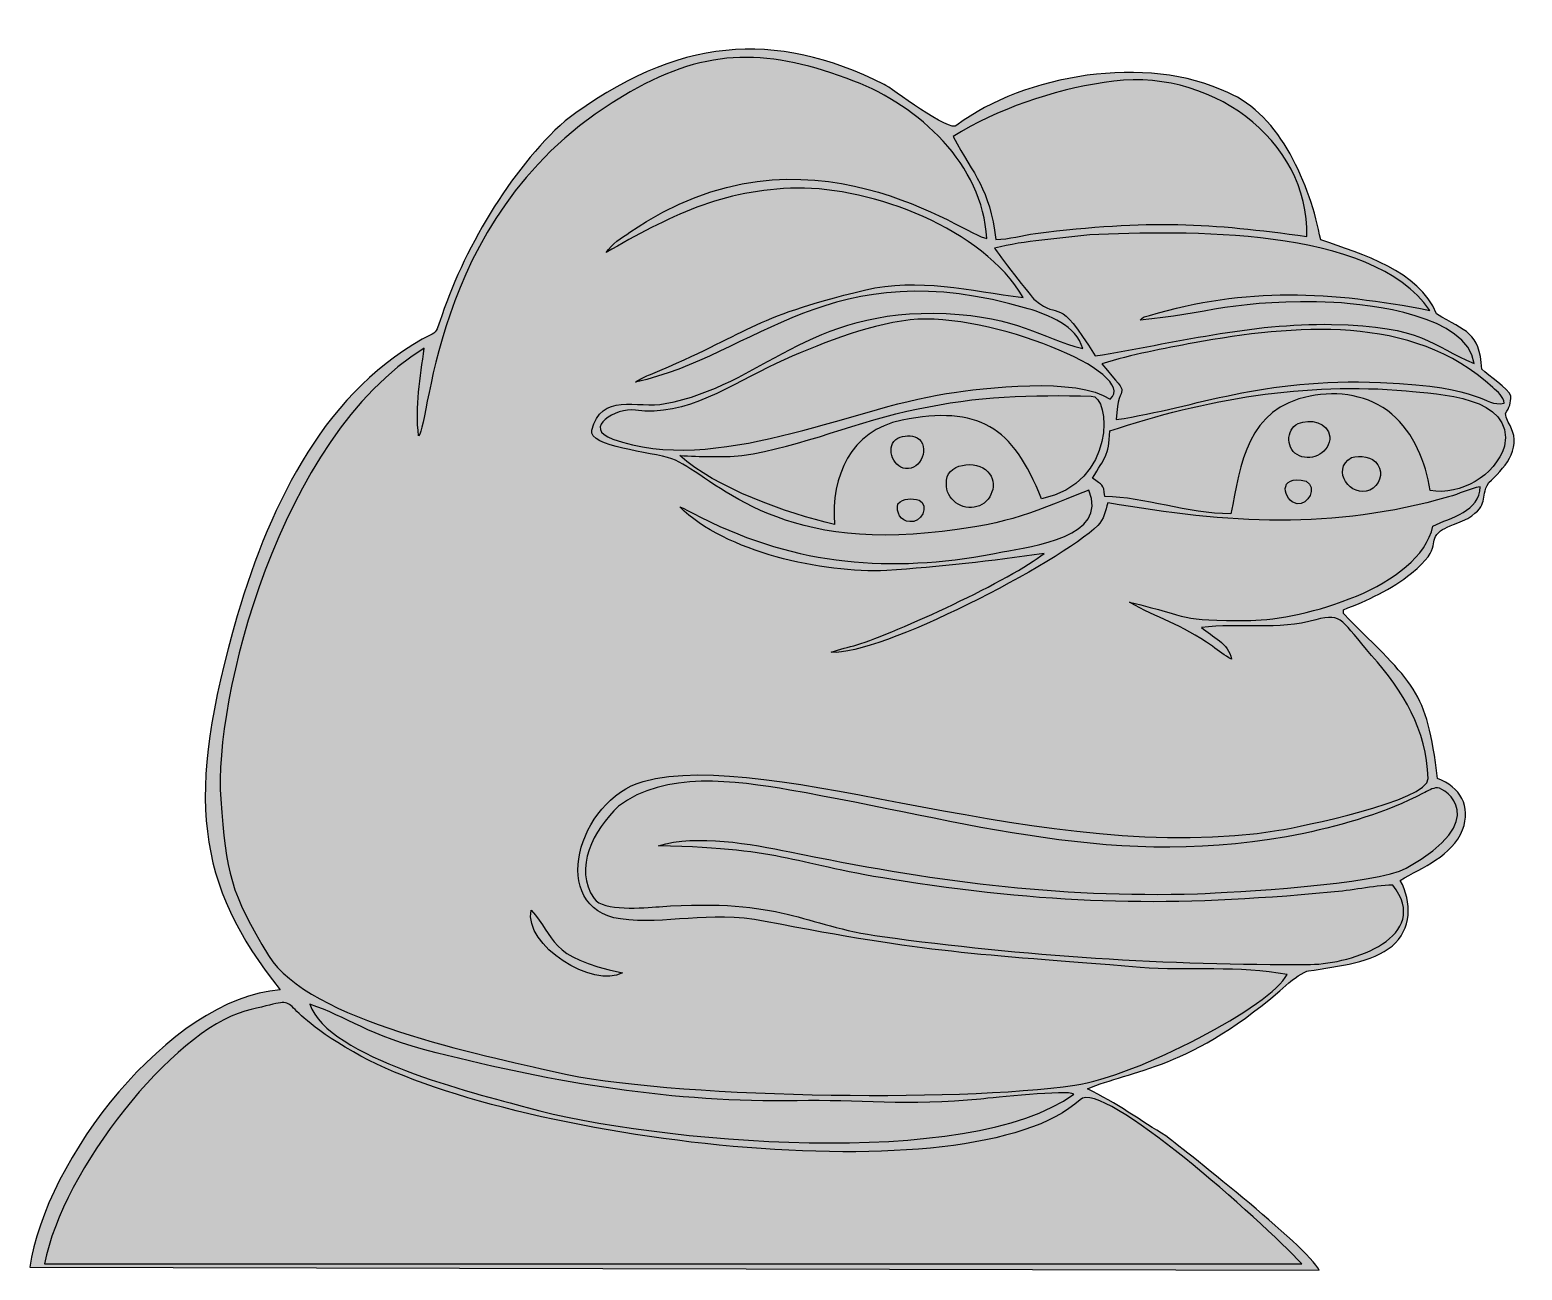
# Model space of a CAD drawing. Header units: millimetres. Extents: x 646 to 848, y -517 to -434.
# Drawn here: x 646.2 to 745.7, y -516.5 to -433.8 of the extents above; entities that cross this region are included whole.
import ezdxf

# ---------------------------------------------------------------- set-up
doc = ezdxf.new("R2010")
doc.units = ezdxf.units.MM
doc.header["$MEASUREMENT"] = 0
doc.layers.add('layer 1', color=7, linetype='Continuous')

msp = doc.modelspace()

# ---------------------------------------------------------------- hatches: boundary and pattern name
at = {"layer": 'layer 1', "true_color": 0x2b2a29}
h = msp.add_hatch(color=250, dxfattribs=at)
edge = h.paths.add_edge_path()
edge.add_spline(control_points=[(726.0434, -438.0107), (729.5872, -439.474), (731.5364, -444.1779), (732.2449, -447.829), (735.0758, -448.8088), (738.7527, -449.8626), (739.9738, -452.7584), (741.9171, -453.9895), (742.8368, -453.8961), (742.9828, -456.4546), (743.4378, -456.8978), (744.7488, -457.7393), (744.9146, -458.225), (744.9334, -458.7075), (744.8244, -459.0083), (744.5696, -459.3956), (744.5696, -459.7362), (744.7954, -460.016), (744.9188, -460.32), (745.6761, -461.821), (744.4108, -463.114), (743.4596, -464.0173), (742.7683, -465.1217), (743.589, -465.3992), (742.0486, -466.4104), (741.0236, -466.8725), (740.5558, -466.9905), (740.2412, -467.2312), (739.2976, -467.9537), (740.5051, -468.2533), (738.2971, -470.0558), (736.9546, -471.147), (735.3648, -471.8782), (733.7579, -472.4911), (733.7564, -472.5778), (733.7564, -472.6633), (733.7564, -472.7495), (738.5289, -477.5595), (739.3006, -477.7228), (740.0306, -483.7513), (741.5357, -484.2904), (742.3003, -485.6155), (741.7038, -487.1708), (740.9866, -488.9341), (739.0539, -489.6405), (737.5492, -490.5442), (738.3539, -491.9813), (738.3053, -493.8326), (737.0019, -494.9179), (735.7102, -495.994), (733.4858, -496.2696), (731.4315, -496.5746), (731.1805, -496.5827), (730.2966, -497.2152), (730.1278, -497.37), (723.5299, -503.2683), (719.5862, -503.1626), (716.695, -504.4494), (718.5799, -505.3426), (720.3295, -506.6235), (721.9228, -507.5793), (722.6563, -508.1456), (731.4462, -515.0235), (732.1385, -516.5337), (732.1385, -516.5337), (646.1798, -516.3428), (646.1798, -516.3428), (647.1838, -509.2302), (655.4467, -498.4272), (662.8694, -497.8335), (657.2511, -490.7636), (656.496, -485.0541), (660.0006, -472.8958), (662.3061, -465.2352), (665.9194, -457.7262), (672.9985, -454.1096), (673.3304, -453.9648), (673.3985, -453.5774), (673.5193, -453.2752), (674.9868, -448.6332), (678.2063, -443.1715), (681.8711, -439.8802), (689.3935, -434.2383), (695.7948, -433.8215), (703.1408, -437.457), (703.5504, -437.6523), (707.5931, -440.7679), (707.98, -440.178), (712.4834, -436.8115), (720.6344, -435.4051), (726.0434, -438.0107)], knot_values=[0, 0, 0, 0, 0.0333333, 0.0333333, 0.0333333, 0.0666667, 0.0666667, 0.0666667, 0.1, 0.1, 0.1, 0.1333333, 0.1333333, 0.1333333, 0.1666667, 0.1666667, 0.1666667, 0.2, 0.2, 0.2, 0.2333333, 0.2333333, 0.2333333, 0.2666667, 0.2666667, 0.2666667, 0.3, 0.3, 0.3, 0.3333333, 0.3333333, 0.3333333, 0.3666667, 0.3666667, 0.3666667, 0.4, 0.4, 0.4, 0.4333333, 0.4333333, 0.4333333, 0.4666667, 0.4666667, 0.4666667, 0.5, 0.5, 0.5, 0.5333333, 0.5333333, 0.5333333, 0.5666667, 0.5666667, 0.5666667, 0.6, 0.6, 0.6, 0.6333333, 0.6333333, 0.6333333, 0.6666667, 0.6666667, 0.6666667, 0.7, 0.7, 0.7, 0.7333333, 0.7333333, 0.7333333, 0.7666667, 0.7666667, 0.7666667, 0.8, 0.8, 0.8, 0.8333333, 0.8333333, 0.8333333, 0.8666667, 0.8666667, 0.8666667, 0.9, 0.9, 0.9, 0.9333333, 0.9333333, 0.9333333, 0.9666667, 0.9666667, 0.9666667, 1, 1, 1, 1], degree=3, periodic=1)
h = msp.add_hatch(color=250, dxfattribs=at)
edge = h.paths.add_edge_path()
edge.add_spline(control_points=[(686.2075, -437.9595), (691.4475, -434.9439), (695.5142, -435.0854), (701.1255, -437.2416), (705.4423, -438.9002), (709.7237, -442.78), (709.9741, -447.7281), (708.6068, -447.6337), (697.9487, -439.1787), (686.1906, -447.3177), (685.6111, -447.7085), (684.9967, -448.0829), (684.601, -448.6776), (688.678, -446.2929), (692.4222, -444.4407), (697.347, -444.3784), (702.3006, -444.3151), (709.7612, -447.0798), (712.3974, -451.6655), (708.8441, -451.2472), (705.4471, -450.3058), (701.8352, -451.1771), (693.9688, -453.0743), (694.3374, -453.9959), (687.5655, -456.7952), (687.2167, -456.9362), (686.8745, -457.0988), (686.5623, -457.3106), (694.58, -455.5697), (699.5243, -448.4902), (712.7419, -452.4233), (714.1107, -452.8309), (715.9517, -453.5499), (716.3813, -455.0751), (713.5208, -454.3581), (712.0141, -452.9554), (707.28, -452.7428), (697.9679, -452.3245), (695.0639, -457.5468), (688.5397, -458.7469), (686.6671, -459.0917), (684.2418, -457.9769), (683.6481, -460.5213), (683.3898, -461.6291), (687.619, -461.9498), (688.9937, -462.4345), (691.4285, -463.2939), (695.2581, -468.454), (706.0707, -467.3713), (711.2863, -466.8491), (712.345, -466.2455), (716.7917, -464.5268), (718.1171, -467.6529), (713.019, -468.2461), (711.0375, -468.6419), (704.1709, -470.0125), (697.9666, -469.6956), (691.5813, -466.6561), (690.8871, -466.3237), (690.2229, -465.9307), (689.5105, -465.6356), (692.5476, -468.6457), (699.0303, -470.077), (703.3074, -469.8794), (706.8173, -469.6254), (710.3203, -469.2663), (713.7995, -468.734), (711.7267, -470.4417), (703.8778, -474.0645), (701.3273, -474.8276), (700.7551, -475.0008), (700.169, -475.1215), (699.6097, -475.3331), (702.7866, -475.5878), (714.8451, -469.3529), (717.3805, -466.8717), (717.8024, -466.4771), (717.8803, -465.8825), (718.0578, -465.3627), (726.1409, -466.7625), (733.008, -467.1748), (740.759, -464.9741), (741.4769, -464.778), (742.1424, -464.4117), (742.8833, -464.2982), (742.8274, -465.9465), (740.9302, -466.3291), (739.7264, -466.9145), (738.8476, -471.0021), (731.0472, -473.1757), (727.5791, -473.1996), (722.5269, -473.2343), (723.822, -473.014), (719.5043, -471.9834), (721.3725, -473.0881), (722.8824, -473.4044), (725.0327, -474.9326), (725.4444, -475.2278), (725.8362, -475.553), (726.2887, -475.7871), (726.1015, -474.7226), (725.0228, -474.3024), (724.2933, -473.6706), (726.8347, -473.3733), (729.3956, -473.8757), (731.9216, -473.1685), (733.7062, -472.6687), (733.6663, -473.288), (735.6414, -475.5359), (737.7645, -477.9521), (739.3095, -480.4792), (739.4042, -483.7473), (739.4481, -485.2427), (730.761, -486.9866), (729.4631, -487.1977), (713.9456, -489.723), (695.6454, -481.5702), (687.0648, -483.9502), (682.7295, -485.1527), (680.6552, -492.4176), (685.5629, -493.1141), (688.5686, -493.5405), (691.3776, -492.53), (695.2009, -493.2731), (706.2323, -495.4169), (708.9688, -495.4313), (720.2069, -496.3431), (723.413, -496.6035), (726.8321, -496.2067), (729.9995, -496.8241), (729.0333, -498.8746), (719.9521, -503.6158), (715.8505, -504.2069), (708.0057, -505.3369), (688.5479, -505.0345), (681.2918, -503.3308), (676.309, -502.1609), (664.7514, -499.9052), (662.1, -495.5612), (659.5403, -491.3671), (659.2743, -490.0317), (658.9065, -485.1352), (658.4116, -478.5533), (662.7865, -461.0036), (672.4705, -455.0596), (672.2189, -456.9923), (671.8473, -458.949), (672.0998, -460.9032), (672.9281, -460.0405), (672.9934, -445.4142), (686.2075, -437.9595)], knot_values=[0, 0, 0, 0, 0.02, 0.02, 0.02, 0.04, 0.04, 0.04, 0.06, 0.06, 0.06, 0.08, 0.08, 0.08, 0.1, 0.1, 0.1, 0.12, 0.12, 0.12, 0.14, 0.14, 0.14, 0.16, 0.16, 0.16, 0.18, 0.18, 0.18, 0.2, 0.2, 0.2, 0.22, 0.22, 0.22, 0.24, 0.24, 0.24, 0.26, 0.26, 0.26, 0.28, 0.28, 0.28, 0.3, 0.3, 0.3, 0.32, 0.32, 0.32, 0.34, 0.34, 0.34, 0.36, 0.36, 0.36, 0.38, 0.38, 0.38, 0.4, 0.4, 0.4, 0.42, 0.42, 0.42, 0.44, 0.44, 0.44, 0.46, 0.46, 0.46, 0.48, 0.48, 0.48, 0.5, 0.5, 0.5, 0.52, 0.52, 0.52, 0.54, 0.54, 0.54, 0.56, 0.56, 0.56, 0.58, 0.58, 0.58, 0.6, 0.6, 0.6, 0.62, 0.62, 0.62, 0.64, 0.64, 0.64, 0.66, 0.66, 0.66, 0.68, 0.68, 0.68, 0.7, 0.7, 0.7, 0.72, 0.72, 0.72, 0.74, 0.74, 0.74, 0.76, 0.76, 0.76, 0.78, 0.78, 0.78, 0.8, 0.8, 0.8, 0.82, 0.82, 0.82, 0.84, 0.84, 0.84, 0.86, 0.86, 0.86, 0.88, 0.88, 0.88, 0.9, 0.9, 0.9, 0.92, 0.92, 0.92, 0.94, 0.94, 0.94, 0.96, 0.96, 0.96, 0.98, 0.98, 0.98, 1, 1, 1, 1], degree=3, periodic=1)
h = msp.add_hatch(color=250, dxfattribs=at)
edge = h.paths.add_edge_path()
edge.add_spline(control_points=[(717.8008, -437.3352), (724.7625, -436.1117), (731.5199, -441.1836), (731.3165, -447.6002), (724.8938, -446.7118), (720.8608, -446.451), (713.2305, -447.3987), (712.3459, -447.5066), (711.4873, -447.7877), (710.5917, -447.8103), (710.132, -444.2861), (709.1815, -443.6343), (707.7314, -440.9305), (710.6996, -439.0996), (714.3698, -437.8459), (717.8008, -437.3352)], knot_values=[0, 0, 0, 0, 0.2, 0.2, 0.2, 0.4, 0.4, 0.4, 0.6, 0.6, 0.6, 0.8, 0.8, 0.8, 1, 1, 1, 1], degree=3, periodic=1)
h = msp.add_hatch(color=250, dxfattribs=at)
edge = h.paths.add_edge_path()
edge.add_spline(control_points=[(716.8528, -447.4924), (723.101, -447.2386), (735.618, -446.8748), (739.5166, -452.5271), (732.9155, -451.2415), (727.2843, -450.9388), (720.8269, -452.8709), (720.6113, -452.9458), (720.3359, -452.9598), (720.2125, -453.18), (724.4729, -452.8204), (726.7056, -451.7133), (733.1223, -452.0078), (735.5422, -452.1188), (742.0371, -452.8893), (742.4832, -456.063), (739.5843, -454.8955), (739.1702, -453.5707), (732.9745, -453.464), (727.5731, -453.3707), (722.482, -454.7037), (717.2118, -455.5703), (714.641, -451.3617), (714.9169, -453.2757), (713.2037, -451.8485), (712.9146, -451.6085), (710.7069, -448.7147), (710.5035, -448.3896), (712.5759, -447.8471), (714.7348, -447.7607), (716.8528, -447.4924)], knot_values=[0, 0, 0, 0, 0.1, 0.1, 0.1, 0.2, 0.2, 0.2, 0.3, 0.3, 0.3, 0.4, 0.4, 0.4, 0.5, 0.5, 0.5, 0.6, 0.6, 0.6, 0.7, 0.7, 0.7, 0.8, 0.8, 0.8, 0.9, 0.9, 0.9, 1, 1, 1, 1], degree=3, periodic=1)
h = msp.add_hatch(color=250, dxfattribs=at)
edge = h.paths.add_edge_path()
edge.add_spline(control_points=[(695.9293, -456.0688), (698.7933, -454.7826), (701.7456, -453.5687), (704.8786, -453.1506), (710.1934, -452.6487), (720.1928, -456.6848), (718.2166, -458.4547), (715.9602, -456.9439), (709.8087, -457.6852), (707.2985, -458.0772), (700.7033, -459.1066), (691.9061, -463.5688), (685.0518, -461.1163), (682.9609, -460.3675), (685.2545, -458.9939), (686.5623, -459.1813), (689.9254, -459.6635), (692.9865, -457.4611), (695.9293, -456.0688)], knot_values=[0, 0, 0, 0, 0.1666667, 0.1666667, 0.1666667, 0.3333333, 0.3333333, 0.3333333, 0.5, 0.5, 0.5, 0.6666667, 0.6666667, 0.6666667, 0.8333333, 0.8333333, 0.8333333, 1, 1, 1, 1], degree=3, periodic=1)
h = msp.add_hatch(color=250, dxfattribs=at)
edge = h.paths.add_edge_path()
edge.add_spline(control_points=[(723.8024, -454.6888), (730.4269, -453.5175), (738.3374, -452.7103), (743.7181, -457.6656), (744.032, -457.9678), (744.4451, -458.2559), (744.4859, -458.727), (742.9602, -458.9521), (743.3827, -457.619), (736.239, -457.3374), (728.1475, -457.0186), (724.165, -458.9606), (718.6142, -459.8115), (718.712, -456.9798), (719.8491, -458.7371), (717.6519, -456.0883), (719.6616, -455.4639), (721.7412, -455.1006), (723.8024, -454.6888)], knot_values=[0, 0, 0, 0, 0.1666667, 0.1666667, 0.1666667, 0.3333333, 0.3333333, 0.3333333, 0.5, 0.5, 0.5, 0.6666667, 0.6666667, 0.6666667, 0.8333333, 0.8333333, 0.8333333, 1, 1, 1, 1], degree=3, periodic=1)
h = msp.add_hatch(color=250, dxfattribs=at)
edge = h.paths.add_edge_path()
edge.add_spline(control_points=[(726.2576, -466.0983), (726.9022, -462.7895), (727.3318, -459.0457), (731.5338, -458.2559), (733.3973, -457.8713), (735.4984, -458.1721), (736.977, -459.4409), (738.4804, -460.7142), (739.2386, -462.6447), (739.5421, -464.5482), (741.6146, -464.8775), (743.8189, -463.5798), (744.5086, -461.5903), (745.1642, -458.2538), (740.0819, -458.1137), (737.9382, -457.8967), (731.2571, -457.2906), (724.5119, -458.4461), (718.1785, -460.5697), (718.1276, -462.2765), (717.8402, -462.3178), (717.0315, -463.7221), (717.7154, -464.2385), (717.7449, -464.025), (717.8532, -464.9501), (720.5277, -464.9705), (723.2894, -466.0888), (726.2576, -466.0983)], knot_values=[0, 0, 0, 0, 0.1111111, 0.1111111, 0.1111111, 0.2222222, 0.2222222, 0.2222222, 0.3333333, 0.3333333, 0.3333333, 0.4444444, 0.4444444, 0.4444444, 0.5555556, 0.5555556, 0.5555556, 0.6666667, 0.6666667, 0.6666667, 0.7777778, 0.7777778, 0.7777778, 0.8888889, 0.8888889, 0.8888889, 1, 1, 1, 1], degree=3, periodic=1)
h = msp.add_hatch(color=250, dxfattribs=at)
edge = h.paths.add_edge_path()
edge.add_spline(control_points=[(705.402, -459.1062), (701.4136, -459.86), (697.6834, -461.6341), (693.655, -462.2077), (692.2814, -462.3452), (690.8973, -462.2643), (689.5201, -462.2157), (691.8646, -464.3602), (696.6493, -466.0615), (699.8196, -466.8035), (699.612, -463.5772), (700.8588, -460.5694), (704.3306, -459.8441), (709.4078, -458.8633), (711.7533, -460.249), (713.6235, -465.106), (718.6491, -464.0677), (718.2486, -458.2139), (716.9452, -458.2445), (713.0828, -458.1493), (709.1834, -458.2458), (705.402, -459.1062)], knot_values=[0, 0, 0, 0, 0.1428571, 0.1428571, 0.1428571, 0.2857143, 0.2857143, 0.2857143, 0.4285714, 0.4285714, 0.4285714, 0.5714286, 0.5714286, 0.5714286, 0.7142857, 0.7142857, 0.7142857, 0.8571429, 0.8571429, 0.8571429, 1, 1, 1, 1], degree=3, periodic=1)
h = msp.add_hatch(color=250, dxfattribs=at)
edge = h.paths.add_edge_path()
edge.add_spline(control_points=[(730.7451, -460.0735), (729.8777, -460.4579), (729.9317, -461.9012), (730.8217, -462.2206), (731.6987, -462.6323), (732.8841, -461.9695), (732.8544, -460.9673), (732.7465, -459.9994), (731.5072, -459.7311), (730.7451, -460.0735)], knot_values=[0, 0, 0, 0, 0.3333333, 0.3333333, 0.3333333, 0.6666667, 0.6666667, 0.6666667, 1, 1, 1, 1], degree=3, periodic=1)
h = msp.add_hatch(color=250, dxfattribs=at)
edge = h.paths.add_edge_path()
edge.add_spline(control_points=[(704.0572, -461.05), (703.1883, -461.4984), (703.6553, -463.0028), (704.5698, -463.0695), (705.5985, -463.2412), (706.2445, -461.5662), (705.3416, -461.0296), (704.9499, -460.8256), (704.4531, -460.8765), (704.0572, -461.05)], knot_values=[0, 0, 0, 0, 0.3333333, 0.3333333, 0.3333333, 0.6666667, 0.6666667, 0.6666667, 1, 1, 1, 1], degree=3, periodic=1)
h = msp.add_hatch(color=250, dxfattribs=at)
edge = h.paths.add_edge_path()
edge.add_spline(control_points=[(707.3019, -464.0873), (707.2083, -465.1039), (708.3734, -465.9466), (709.3189, -465.6059), (710.2954, -465.3987), (710.7952, -464.0106), (710.0414, -463.2954), (709.3452, -462.4422), (707.1439, -462.7347), (707.3019, -464.0873)], knot_values=[0, 0, 0, 0, 0.3333333, 0.3333333, 0.3333333, 0.6666667, 0.6666667, 0.6666667, 1, 1, 1, 1], degree=3, periodic=1)
h = msp.add_hatch(color=250, dxfattribs=at)
edge = h.paths.add_edge_path()
edge.add_spline(control_points=[(734.2967, -462.3469), (732.866, -463.1716), (734.2751, -465.0787), (735.5213, -464.5129), (736.1515, -464.2503), (736.4497, -463.3946), (736.0508, -462.8225), (735.6833, -462.2406), (734.901, -462.2106), (734.2967, -462.3469)], knot_values=[0, 0, 0, 0, 0.3333333, 0.3333333, 0.3333333, 0.6666667, 0.6666667, 0.6666667, 1, 1, 1, 1], degree=3, periodic=1)
h = msp.add_hatch(color=250, dxfattribs=at)
edge = h.paths.add_edge_path()
edge.add_spline(control_points=[(730.6755, -465.4216), (731.4307, -465.5379), (732.0154, -464.3383), (731.2845, -463.9185), (729.3003, -463.3984), (729.7352, -465.2685), (730.6755, -465.4216)], knot_values=[0, 0, 0, 0, 0.5, 0.5, 0.5, 1, 1, 1, 1], degree=3, periodic=1)
h = msp.add_hatch(color=250, dxfattribs=at)
edge = h.paths.add_edge_path()
edge.add_spline(control_points=[(704.0572, -465.4275), (703.9279, -465.9651), (704.2259, -466.635), (704.8533, -466.6024), (705.5901, -466.7798), (706.189, -465.535), (705.468, -465.1788), (704.9981, -465.0655), (704.412, -465.0398), (704.0572, -465.4275)], knot_values=[0, 0, 0, 0, 0.3333333, 0.3333333, 0.3333333, 0.6666667, 0.6666667, 0.6666667, 1, 1, 1, 1], degree=3, periodic=1)
h = msp.add_hatch(color=250, dxfattribs=at)
edge = h.paths.add_edge_path()
edge.add_spline(control_points=[(685.4308, -485.6025), (688.4923, -483.222), (693.2249, -483.8911), (696.8418, -484.518), (708.6067, -486.5574), (718.7378, -489.9747), (731.1192, -487.4079), (733.8574, -486.8161), (736.5814, -486.031), (739.0751, -484.7294), (739.3845, -484.5917), (739.684, -484.3732), (740.0349, -484.3603), (740.5356, -484.4142), (743.7244, -486.4814), (737.9523, -489.7245), (736.0156, -490.8125), (726.3445, -491.3558), (724.0306, -491.4274), (714.5643, -491.7214), (706.112, -490.5501), (696.8601, -488.6399), (694.2955, -488.1106), (690.6662, -487.4501), (688.0954, -488.2283), (696.923, -488.4605), (696.7068, -489.4284), (704.4071, -490.5973), (714.902, -492.1903), (722.1597, -492.3221), (732.9148, -491.3354), (734.3018, -491.2361), (735.6629, -490.8953), (737.0554, -490.857), (739.7089, -494.2918), (734.3772, -496.1175), (731.5538, -496.1443), (722.0951, -496.2214), (712.3488, -495.5642), (703.0019, -494.2863), (697.6047, -493.5483), (696.4508, -491.7148), (688.1364, -492.2966), (687.1155, -492.3681), (684.3954, -492.6216), (683.8015, -491.7588), (682.4015, -489.723), (683.7659, -487.1914), (685.4308, -485.6025)], knot_values=[0, 0, 0, 0, 0.0625, 0.0625, 0.0625, 0.125, 0.125, 0.125, 0.1875, 0.1875, 0.1875, 0.25, 0.25, 0.25, 0.3125, 0.3125, 0.3125, 0.375, 0.375, 0.375, 0.4375, 0.4375, 0.4375, 0.5, 0.5, 0.5, 0.5625, 0.5625, 0.5625, 0.625, 0.625, 0.625, 0.6875, 0.6875, 0.6875, 0.75, 0.75, 0.75, 0.8125, 0.8125, 0.8125, 0.875, 0.875, 0.875, 0.9375, 0.9375, 0.9375, 1, 1, 1, 1], degree=3, periodic=1)
h = msp.add_hatch(color=250, dxfattribs=at)
edge = h.paths.add_edge_path()
edge.add_spline(control_points=[(679.6145, -492.5205), (679.0618, -494.8811), (683.7798, -497.7754), (685.6908, -496.7094), (680.6668, -495.6667), (681.2492, -494.3496), (679.6145, -492.5205)], knot_values=[0, 0, 0, 0, 0.5, 0.5, 0.5, 1, 1, 1, 1], degree=3, periodic=1)
h = msp.add_hatch(color=250, dxfattribs=at)
edge = h.paths.add_edge_path()
edge.add_spline(control_points=[(660.5175, -499.26), (665.1439, -498.1603), (661.6263, -498.4481), (667.7536, -501.9853), (677.949, -507.8713), (708.9472, -511.8224), (716.2054, -505.1663), (717.7241, -503.7735), (728.2544, -513.2207), (730.987, -516.1046), (730.987, -516.1046), (647.1664, -516.1046), (647.1664, -516.1046), (648.3405, -509.8413), (655.7327, -500.6082), (660.5175, -499.26)], knot_values=[0, 0, 0, 0, 0.2, 0.2, 0.2, 0.4, 0.4, 0.4, 0.6, 0.6, 0.6, 0.8, 0.8, 0.8, 1, 1, 1, 1], degree=3, periodic=1)
h = msp.add_hatch(color=250, dxfattribs=at)
edge = h.paths.add_edge_path()
edge.add_spline(control_points=[(664.8452, -498.8002), (667.4367, -499.6622), (668.5508, -500.8337), (673.2709, -502.0363), (681.1579, -504.0466), (689.1869, -505.3944), (697.35, -505.233), (701.3153, -505.1547), (704.7159, -505.6177), (709.5866, -505.1209), (710.3398, -505.0438), (715.3941, -504.491), (715.7754, -504.7933), (708.884, -509.9202), (687.7835, -508.0152), (679.3446, -505.6914), (675.7875, -504.712), (666.0814, -502.3847), (664.8452, -498.8002)], knot_values=[0, 0, 0, 0, 0.1666667, 0.1666667, 0.1666667, 0.3333333, 0.3333333, 0.3333333, 0.5, 0.5, 0.5, 0.6666667, 0.6666667, 0.6666667, 0.8333333, 0.8333333, 0.8333333, 1, 1, 1, 1], degree=3, periodic=1)

# ---------------------------------------------------------------- linework, layer by layer
at = {"layer": 'layer 1', "color": 250}
for points, knots in [([(726.0434, -438.0107), (729.5872, -439.474), (731.5364, -444.1779), (732.2449, -447.829), (735.0758, -448.8088), (738.7527, -449.8626), (739.9738, -452.7584), (741.9171, -453.9895), (742.8368, -453.8961), (742.9828, -456.4546), (743.4378, -456.8978), (744.7488, -457.7393), (744.9146, -458.225), (744.9334, -458.7075), (744.8244, -459.0083), (744.5696, -459.3956), (744.5696, -459.7362), (744.7954, -460.016), (744.9188, -460.32), (745.6761, -461.821), (744.4108, -463.114), (743.4596, -464.0173), (742.7683, -465.1217), (743.589, -465.3992), (742.0486, -466.4104), (741.0236, -466.8725), (740.5558, -466.9905), (740.2412, -467.2312), (739.2976, -467.9537), (740.5051, -468.2533), (738.2971, -470.0558), (736.9546, -471.147), (735.3648, -471.8782), (733.7579, -472.4911), (733.7564, -472.5778), (733.7564, -472.6633), (733.7564, -472.7495), (738.5289, -477.5595), (739.3006, -477.7228), (740.0306, -483.7513), (741.5357, -484.2904), (742.3003, -485.6155), (741.7038, -487.1708), (740.9866, -488.9341), (739.0539, -489.6405), (737.5492, -490.5442), (738.3539, -491.9813), (738.3053, -493.8326), (737.0019, -494.9179), (735.7102, -495.994), (733.4858, -496.2696), (731.4315, -496.5746), (731.1805, -496.5827), (730.2966, -497.2152), (730.1278, -497.37), (723.5299, -503.2683), (719.5862, -503.1626), (716.695, -504.4494), (718.5799, -505.3426), (720.3295, -506.6235), (721.9228, -507.5793), (722.6563, -508.1456), (731.4462, -515.0235), (732.1385, -516.5337), (732.1385, -516.5337), (646.1798, -516.3428), (646.1798, -516.3428), (647.1838, -509.2302), (655.4467, -498.4272), (662.8694, -497.8335), (657.2511, -490.7636), (656.496, -485.0541), (660.0006, -472.8958), (662.3061, -465.2352), (665.9194, -457.7262), (672.9985, -454.1096), (673.3304, -453.9648), (673.3985, -453.5774), (673.5193, -453.2752), (674.9868, -448.6332), (678.2063, -443.1715), (681.8711, -439.8802), (689.3935, -434.2383), (695.7948, -433.8215), (703.1408, -437.457), (703.5504, -437.6523), (707.5931, -440.7679), (707.98, -440.178), (712.4834, -436.8115), (720.6344, -435.4051), (726.0434, -438.0107)], [0, 0, 0, 0, 0.0333333, 0.0333333, 0.0333333, 0.0666667, 0.0666667, 0.0666667, 0.1, 0.1, 0.1, 0.1333333, 0.1333333, 0.1333333, 0.1666667, 0.1666667, 0.1666667, 0.2, 0.2, 0.2, 0.2333333, 0.2333333, 0.2333333, 0.2666667, 0.2666667, 0.2666667, 0.3, 0.3, 0.3, 0.3333333, 0.3333333, 0.3333333, 0.3666667, 0.3666667, 0.3666667, 0.4, 0.4, 0.4, 0.4333333, 0.4333333, 0.4333333, 0.4666667, 0.4666667, 0.4666667, 0.5, 0.5, 0.5, 0.5333333, 0.5333333, 0.5333333, 0.5666667, 0.5666667, 0.5666667, 0.6, 0.6, 0.6, 0.6333333, 0.6333333, 0.6333333, 0.6666667, 0.6666667, 0.6666667, 0.7, 0.7, 0.7, 0.7333333, 0.7333333, 0.7333333, 0.7666667, 0.7666667, 0.7666667, 0.8, 0.8, 0.8, 0.8333333, 0.8333333, 0.8333333, 0.8666667, 0.8666667, 0.8666667, 0.9, 0.9, 0.9, 0.9333333, 0.9333333, 0.9333333, 0.9666667, 0.9666667, 0.9666667, 1, 1, 1, 1]), ([(686.2075, -437.9595), (691.4475, -434.9439), (695.5142, -435.0854), (701.1255, -437.2416), (705.4423, -438.9002), (709.7237, -442.78), (709.9741, -447.7281), (708.6068, -447.6337), (697.9487, -439.1787), (686.1906, -447.3177), (685.6111, -447.7085), (684.9967, -448.0829), (684.601, -448.6776), (688.678, -446.2929), (692.4222, -444.4407), (697.347, -444.3784), (702.3006, -444.3151), (709.7612, -447.0798), (712.3974, -451.6655), (708.8441, -451.2472), (705.4471, -450.3058), (701.8352, -451.1771), (693.9688, -453.0743), (694.3374, -453.9959), (687.5655, -456.7952), (687.2167, -456.9362), (686.8745, -457.0988), (686.5623, -457.3106), (694.58, -455.5697), (699.5243, -448.4902), (712.7419, -452.4233), (714.1107, -452.8309), (715.9517, -453.5499), (716.3813, -455.0751), (713.5208, -454.3581), (712.0141, -452.9554), (707.28, -452.7428), (697.9679, -452.3245), (695.0639, -457.5468), (688.5397, -458.7469), (686.6671, -459.0917), (684.2418, -457.9769), (683.6481, -460.5213), (683.3898, -461.6291), (687.619, -461.9498), (688.9937, -462.4345), (691.4285, -463.2939), (695.2581, -468.454), (706.0707, -467.3713), (711.2863, -466.8491), (712.345, -466.2455), (716.7917, -464.5268), (718.1171, -467.6529), (713.019, -468.2461), (711.0375, -468.6419), (704.1709, -470.0125), (697.9666, -469.6956), (691.5813, -466.6561), (690.8871, -466.3237), (690.2229, -465.9307), (689.5105, -465.6356), (692.5476, -468.6457), (699.0303, -470.077), (703.3074, -469.8794), (706.8173, -469.6254), (710.3203, -469.2663), (713.7995, -468.734), (711.7267, -470.4417), (703.8778, -474.0645), (701.3273, -474.8276), (700.7551, -475.0008), (700.169, -475.1215), (699.6097, -475.3331), (702.7866, -475.5878), (714.8451, -469.3529), (717.3805, -466.8717), (717.8024, -466.4771), (717.8803, -465.8825), (718.0578, -465.3627), (726.1409, -466.7625), (733.008, -467.1748), (740.759, -464.9741), (741.4769, -464.778), (742.1424, -464.4117), (742.8833, -464.2982), (742.8274, -465.9465), (740.9302, -466.3291), (739.7264, -466.9145), (738.8476, -471.0021), (731.0472, -473.1757), (727.5791, -473.1996), (722.5269, -473.2343), (723.822, -473.014), (719.5043, -471.9834), (721.3725, -473.0881), (722.8824, -473.4044), (725.0327, -474.9326), (725.4444, -475.2278), (725.8362, -475.553), (726.2887, -475.7871), (726.1015, -474.7226), (725.0228, -474.3024), (724.2933, -473.6706), (726.8347, -473.3733), (729.3956, -473.8757), (731.9216, -473.1685), (733.7062, -472.6687), (733.6663, -473.288), (735.6414, -475.5359), (737.7645, -477.9521), (739.3095, -480.4792), (739.4042, -483.7473), (739.4481, -485.2427), (730.761, -486.9866), (729.4631, -487.1977), (713.9456, -489.723), (695.6454, -481.5702), (687.0648, -483.9502), (682.7295, -485.1527), (680.6552, -492.4176), (685.5629, -493.1141), (688.5686, -493.5405), (691.3776, -492.53), (695.2009, -493.2731), (706.2323, -495.4169), (708.9688, -495.4313), (720.2069, -496.3431), (723.413, -496.6035), (726.8321, -496.2067), (729.9995, -496.8241), (729.0333, -498.8746), (719.9521, -503.6158), (715.8505, -504.2069), (708.0057, -505.3369), (688.5479, -505.0345), (681.2918, -503.3308), (676.309, -502.1609), (664.7514, -499.9052), (662.1, -495.5612), (659.5403, -491.3671), (659.2743, -490.0317), (658.9065, -485.1352), (658.4116, -478.5533), (662.7865, -461.0036), (672.4705, -455.0596), (672.2189, -456.9923), (671.8473, -458.949), (672.0998, -460.9032), (672.9281, -460.0405), (672.9934, -445.4142), (686.2075, -437.9595)], [0, 0, 0, 0, 0.02, 0.02, 0.02, 0.04, 0.04, 0.04, 0.06, 0.06, 0.06, 0.08, 0.08, 0.08, 0.1, 0.1, 0.1, 0.12, 0.12, 0.12, 0.14, 0.14, 0.14, 0.16, 0.16, 0.16, 0.18, 0.18, 0.18, 0.2, 0.2, 0.2, 0.22, 0.22, 0.22, 0.24, 0.24, 0.24, 0.26, 0.26, 0.26, 0.28, 0.28, 0.28, 0.3, 0.3, 0.3, 0.32, 0.32, 0.32, 0.34, 0.34, 0.34, 0.36, 0.36, 0.36, 0.38, 0.38, 0.38, 0.4, 0.4, 0.4, 0.42, 0.42, 0.42, 0.44, 0.44, 0.44, 0.46, 0.46, 0.46, 0.48, 0.48, 0.48, 0.5, 0.5, 0.5, 0.52, 0.52, 0.52, 0.54, 0.54, 0.54, 0.56, 0.56, 0.56, 0.58, 0.58, 0.58, 0.6, 0.6, 0.6, 0.62, 0.62, 0.62, 0.64, 0.64, 0.64, 0.66, 0.66, 0.66, 0.68, 0.68, 0.68, 0.7, 0.7, 0.7, 0.72, 0.72, 0.72, 0.74, 0.74, 0.74, 0.76, 0.76, 0.76, 0.78, 0.78, 0.78, 0.8, 0.8, 0.8, 0.82, 0.82, 0.82, 0.84, 0.84, 0.84, 0.86, 0.86, 0.86, 0.88, 0.88, 0.88, 0.9, 0.9, 0.9, 0.92, 0.92, 0.92, 0.94, 0.94, 0.94, 0.96, 0.96, 0.96, 0.98, 0.98, 0.98, 1, 1, 1, 1]), ([(717.8008, -437.3352), (724.7625, -436.1117), (731.5199, -441.1836), (731.3165, -447.6002), (724.8938, -446.7118), (720.8608, -446.451), (713.2305, -447.3987), (712.3459, -447.5066), (711.4873, -447.7877), (710.5917, -447.8103), (710.132, -444.2861), (709.1815, -443.6343), (707.7314, -440.9305), (710.6996, -439.0996), (714.3698, -437.8459), (717.8008, -437.3352)], [0, 0, 0, 0, 0.2, 0.2, 0.2, 0.4, 0.4, 0.4, 0.6, 0.6, 0.6, 0.8, 0.8, 0.8, 1, 1, 1, 1]), ([(716.8528, -447.4924), (723.101, -447.2386), (735.618, -446.8748), (739.5166, -452.5271), (732.9155, -451.2415), (727.2843, -450.9388), (720.8269, -452.8709), (720.6113, -452.9458), (720.3359, -452.9598), (720.2125, -453.18), (724.4729, -452.8204), (726.7056, -451.7133), (733.1223, -452.0078), (735.5422, -452.1188), (742.0371, -452.8893), (742.4832, -456.063), (739.5843, -454.8955), (739.1702, -453.5707), (732.9745, -453.464), (727.5731, -453.3707), (722.482, -454.7037), (717.2118, -455.5703), (714.641, -451.3617), (714.9169, -453.2757), (713.2037, -451.8485), (712.9146, -451.6085), (710.7069, -448.7147), (710.5035, -448.3896), (712.5759, -447.8471), (714.7348, -447.7607), (716.8528, -447.4924)], [0, 0, 0, 0, 0.1, 0.1, 0.1, 0.2, 0.2, 0.2, 0.3, 0.3, 0.3, 0.4, 0.4, 0.4, 0.5, 0.5, 0.5, 0.6, 0.6, 0.6, 0.7, 0.7, 0.7, 0.8, 0.8, 0.8, 0.9, 0.9, 0.9, 1, 1, 1, 1]), ([(695.9293, -456.0688), (698.7933, -454.7826), (701.7456, -453.5687), (704.8786, -453.1506), (710.1934, -452.6487), (720.1928, -456.6848), (718.2166, -458.4547), (715.9602, -456.9439), (709.8087, -457.6852), (707.2985, -458.0772), (700.7033, -459.1066), (691.9061, -463.5688), (685.0518, -461.1163), (682.9609, -460.3675), (685.2545, -458.9939), (686.5623, -459.1813), (689.9254, -459.6635), (692.9865, -457.4611), (695.9293, -456.0688)], [0, 0, 0, 0, 0.1666667, 0.1666667, 0.1666667, 0.3333333, 0.3333333, 0.3333333, 0.5, 0.5, 0.5, 0.6666667, 0.6666667, 0.6666667, 0.8333333, 0.8333333, 0.8333333, 1, 1, 1, 1]), ([(723.8024, -454.6888), (730.4269, -453.5175), (738.3374, -452.7103), (743.7181, -457.6656), (744.032, -457.9678), (744.4451, -458.2559), (744.4859, -458.727), (742.9602, -458.9521), (743.3827, -457.619), (736.239, -457.3374), (728.1475, -457.0186), (724.165, -458.9606), (718.6142, -459.8115), (718.712, -456.9798), (719.8491, -458.7371), (717.6519, -456.0883), (719.6616, -455.4639), (721.7412, -455.1006), (723.8024, -454.6888)], [0, 0, 0, 0, 0.1666667, 0.1666667, 0.1666667, 0.3333333, 0.3333333, 0.3333333, 0.5, 0.5, 0.5, 0.6666667, 0.6666667, 0.6666667, 0.8333333, 0.8333333, 0.8333333, 1, 1, 1, 1]), ([(726.2576, -466.0983), (726.9022, -462.7895), (727.3318, -459.0457), (731.5338, -458.2559), (733.3973, -457.8713), (735.4984, -458.1721), (736.977, -459.4409), (738.4804, -460.7142), (739.2386, -462.6447), (739.5421, -464.5482), (741.6146, -464.8775), (743.8189, -463.5798), (744.5086, -461.5903), (745.1642, -458.2538), (740.0819, -458.1137), (737.9382, -457.8967), (731.2571, -457.2906), (724.5119, -458.4461), (718.1785, -460.5697), (718.1276, -462.2765), (717.8402, -462.3178), (717.0315, -463.7221), (717.7154, -464.2385), (717.7449, -464.025), (717.8532, -464.9501), (720.5277, -464.9705), (723.2894, -466.0888), (726.2576, -466.0983)], [0, 0, 0, 0, 0.1111111, 0.1111111, 0.1111111, 0.2222222, 0.2222222, 0.2222222, 0.3333333, 0.3333333, 0.3333333, 0.4444444, 0.4444444, 0.4444444, 0.5555556, 0.5555556, 0.5555556, 0.6666667, 0.6666667, 0.6666667, 0.7777778, 0.7777778, 0.7777778, 0.8888889, 0.8888889, 0.8888889, 1, 1, 1, 1]), ([(705.402, -459.1062), (701.4136, -459.86), (697.6834, -461.6341), (693.655, -462.2077), (692.2814, -462.3452), (690.8973, -462.2643), (689.5201, -462.2157), (691.8646, -464.3602), (696.6493, -466.0615), (699.8196, -466.8035), (699.612, -463.5772), (700.8588, -460.5694), (704.3306, -459.8441), (709.4078, -458.8633), (711.7533, -460.249), (713.6235, -465.106), (718.6491, -464.0677), (718.2486, -458.2139), (716.9452, -458.2445), (713.0828, -458.1493), (709.1834, -458.2458), (705.402, -459.1062)], [0, 0, 0, 0, 0.1428571, 0.1428571, 0.1428571, 0.2857143, 0.2857143, 0.2857143, 0.4285714, 0.4285714, 0.4285714, 0.5714286, 0.5714286, 0.5714286, 0.7142857, 0.7142857, 0.7142857, 0.8571429, 0.8571429, 0.8571429, 1, 1, 1, 1]), ([(730.7451, -460.0735), (729.8777, -460.4579), (729.9317, -461.9012), (730.8217, -462.2206), (731.6987, -462.6323), (732.8841, -461.9695), (732.8544, -460.9673), (732.7465, -459.9994), (731.5072, -459.7311), (730.7451, -460.0735)], [0, 0, 0, 0, 0.3333333, 0.3333333, 0.3333333, 0.6666667, 0.6666667, 0.6666667, 1, 1, 1, 1]), ([(704.0572, -461.05), (703.1883, -461.4984), (703.6553, -463.0028), (704.5698, -463.0695), (705.5985, -463.2412), (706.2445, -461.5662), (705.3416, -461.0296), (704.9499, -460.8256), (704.4531, -460.8765), (704.0572, -461.05)], [0, 0, 0, 0, 0.3333333, 0.3333333, 0.3333333, 0.6666667, 0.6666667, 0.6666667, 1, 1, 1, 1]), ([(707.3019, -464.0873), (707.2083, -465.1039), (708.3734, -465.9466), (709.3189, -465.6059), (710.2954, -465.3987), (710.7952, -464.0106), (710.0414, -463.2954), (709.3452, -462.4422), (707.1439, -462.7347), (707.3019, -464.0873)], [0, 0, 0, 0, 0.3333333, 0.3333333, 0.3333333, 0.6666667, 0.6666667, 0.6666667, 1, 1, 1, 1]), ([(734.2967, -462.3469), (732.866, -463.1716), (734.2751, -465.0787), (735.5213, -464.5129), (736.1515, -464.2503), (736.4497, -463.3946), (736.0508, -462.8225), (735.6833, -462.2406), (734.901, -462.2106), (734.2967, -462.3469)], [0, 0, 0, 0, 0.3333333, 0.3333333, 0.3333333, 0.6666667, 0.6666667, 0.6666667, 1, 1, 1, 1]), ([(730.6755, -465.4216), (731.4307, -465.5379), (732.0154, -464.3383), (731.2845, -463.9185), (729.3003, -463.3984), (729.7352, -465.2685), (730.6755, -465.4216)], [0, 0, 0, 0, 0.5, 0.5, 0.5, 1, 1, 1, 1]), ([(704.0572, -465.4275), (703.9279, -465.9651), (704.2259, -466.635), (704.8533, -466.6024), (705.5901, -466.7798), (706.189, -465.535), (705.468, -465.1788), (704.9981, -465.0655), (704.412, -465.0398), (704.0572, -465.4275)], [0, 0, 0, 0, 0.3333333, 0.3333333, 0.3333333, 0.6666667, 0.6666667, 0.6666667, 1, 1, 1, 1]), ([(685.4308, -485.6025), (688.4923, -483.222), (693.2249, -483.8911), (696.8418, -484.518), (708.6067, -486.5574), (718.7378, -489.9747), (731.1192, -487.4079), (733.8574, -486.8161), (736.5814, -486.031), (739.0751, -484.7294), (739.3845, -484.5917), (739.684, -484.3732), (740.0349, -484.3603), (740.5356, -484.4142), (743.7244, -486.4814), (737.9523, -489.7245), (736.0156, -490.8125), (726.3445, -491.3558), (724.0306, -491.4274), (714.5643, -491.7214), (706.112, -490.5501), (696.8601, -488.6399), (694.2955, -488.1106), (690.6662, -487.4501), (688.0954, -488.2283), (696.923, -488.4605), (696.7068, -489.4284), (704.4071, -490.5973), (714.902, -492.1903), (722.1597, -492.3221), (732.9148, -491.3354), (734.3018, -491.2361), (735.6629, -490.8953), (737.0554, -490.857), (739.7089, -494.2918), (734.3772, -496.1175), (731.5538, -496.1443), (722.0951, -496.2214), (712.3488, -495.5642), (703.0019, -494.2863), (697.6047, -493.5483), (696.4508, -491.7148), (688.1364, -492.2966), (687.1155, -492.3681), (684.3954, -492.6216), (683.8015, -491.7588), (682.4015, -489.723), (683.7659, -487.1914), (685.4308, -485.6025)], [0, 0, 0, 0, 0.0625, 0.0625, 0.0625, 0.125, 0.125, 0.125, 0.1875, 0.1875, 0.1875, 0.25, 0.25, 0.25, 0.3125, 0.3125, 0.3125, 0.375, 0.375, 0.375, 0.4375, 0.4375, 0.4375, 0.5, 0.5, 0.5, 0.5625, 0.5625, 0.5625, 0.625, 0.625, 0.625, 0.6875, 0.6875, 0.6875, 0.75, 0.75, 0.75, 0.8125, 0.8125, 0.8125, 0.875, 0.875, 0.875, 0.9375, 0.9375, 0.9375, 1, 1, 1, 1]), ([(679.6145, -492.5205), (679.0618, -494.8811), (683.7798, -497.7754), (685.6908, -496.7094), (680.6668, -495.6667), (681.2492, -494.3496), (679.6145, -492.5205)], [0, 0, 0, 0, 0.5, 0.5, 0.5, 1, 1, 1, 1]), ([(660.5175, -499.26), (665.1439, -498.1603), (661.6263, -498.4481), (667.7536, -501.9853), (677.949, -507.8713), (708.9472, -511.8224), (716.2054, -505.1663), (717.7241, -503.7735), (728.2544, -513.2207), (730.987, -516.1046), (730.987, -516.1046), (647.1664, -516.1046), (647.1664, -516.1046), (648.3405, -509.8413), (655.7327, -500.6082), (660.5175, -499.26)], [0, 0, 0, 0, 0.2, 0.2, 0.2, 0.4, 0.4, 0.4, 0.6, 0.6, 0.6, 0.8, 0.8, 0.8, 1, 1, 1, 1]), ([(664.8452, -498.8002), (667.4367, -499.6622), (668.5508, -500.8337), (673.2709, -502.0363), (681.1579, -504.0466), (689.1869, -505.3944), (697.35, -505.233), (701.3153, -505.1547), (704.7159, -505.6177), (709.5866, -505.1209), (710.3398, -505.0438), (715.3941, -504.491), (715.7754, -504.7933), (708.884, -509.9202), (687.7835, -508.0152), (679.3446, -505.6914), (675.7875, -504.712), (666.0814, -502.3847), (664.8452, -498.8002)], [0, 0, 0, 0, 0.1666667, 0.1666667, 0.1666667, 0.3333333, 0.3333333, 0.3333333, 0.5, 0.5, 0.5, 0.6666667, 0.6666667, 0.6666667, 0.8333333, 0.8333333, 0.8333333, 1, 1, 1, 1])]:
    msp.add_open_spline(points, degree=3, knots=knots, dxfattribs=at)

doc.saveas('drawing.dxf')
